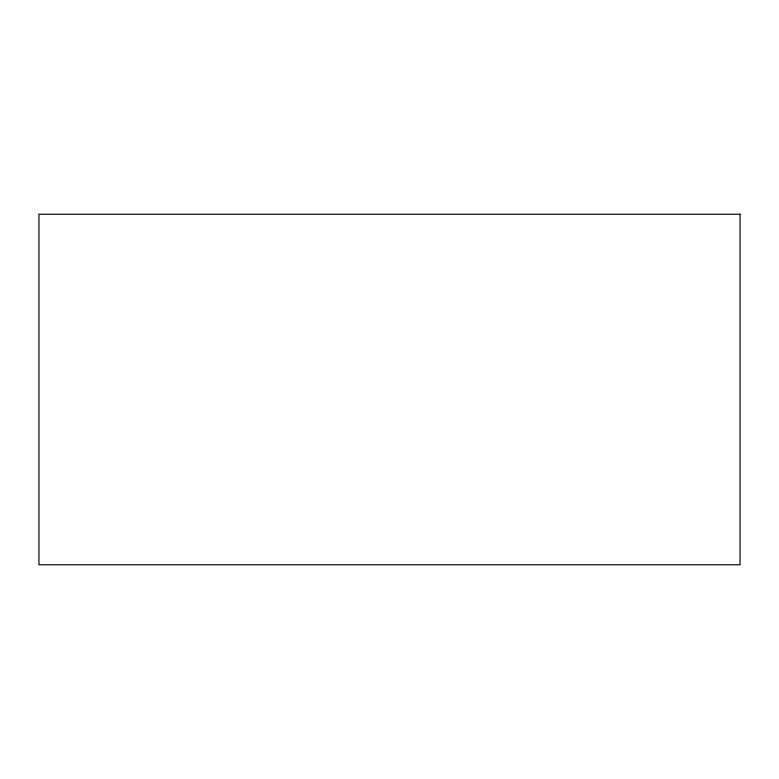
<?xml version="1.0" encoding="UTF-8"?>
<svg xmlns="http://www.w3.org/2000/svg" width="779" height="779" viewBox="0 0 779 779"><rect width="100%" height="100%" fill="white"/><g stroke="black" fill="none" stroke-linecap="round" stroke-linejoin="round"><path stroke-width="1.17" d="M740.05 214.225L38.95 214.225L38.95 564.775L740.05 564.775L740.05 214.225"/></g></svg>
